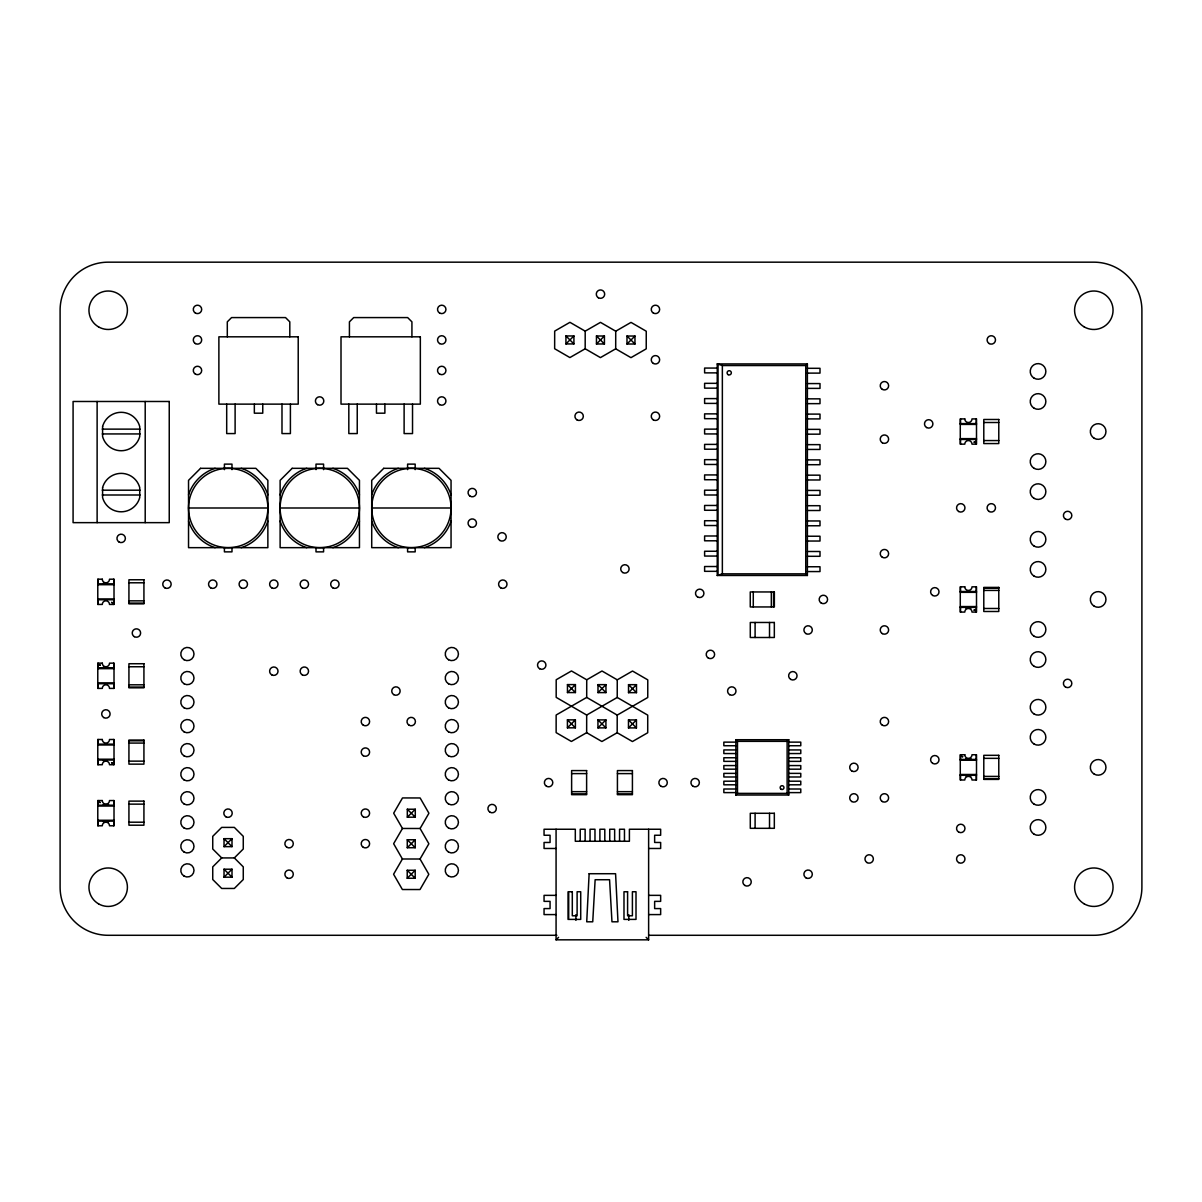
<?xml version="1.0" encoding="UTF-8"?>
<svg xmlns="http://www.w3.org/2000/svg" width="1202" height="1202" viewBox="0 0 1202 1202"><rect width="100%" height="100%" fill="white"/><g stroke="black" fill="none" stroke-linecap="round" stroke-linejoin="round"><path stroke-width="1.5" d="M585.194 331.151L569.943 322.316L554.678 331.106L554.648 348.73L569.898 357.565L585.179 348.775L585.194 331.151L600.474 322.361L615.725 331.196L615.694 348.82L630.96 357.655L646.225 348.85L646.255 331.226L631.005 322.391L615.725 331.196M586.651 732.679L586.681 715.055L617.227 697.46L617.257 679.836L632.522 671.032L647.773 679.866L647.758 697.491L617.212 715.1L617.182 732.724L601.902 741.514L586.651 732.679L571.386 741.469L556.135 732.634L556.15 715.01L586.696 697.415L586.726 679.791L601.992 671.001L617.257 679.836M188.534 494.939C192.455 482.453 202.657 472.251 215.143 468.329M267.866 521.037C263.929 533.523 253.727 543.725 241.241 547.661M280.126 494.939C284.048 482.453 294.25 472.251 306.735 468.329M359.458 521.037C355.522 533.523 345.32 543.725 332.834 547.661M371.719 494.939C375.64 482.453 385.842 472.251 398.328 468.329M451.05 521.037C447.114 533.523 436.912 543.725 424.426 547.661M402.46 828.463L393.625 843.714L402.415 858.994L420.039 859.009L428.874 843.759L420.084 828.494L402.46 828.463L393.67 813.198L402.505 797.933L420.129 797.963L428.919 813.243L420.084 828.494M402.415 858.994L393.58 874.245L402.385 889.525L420.009 889.54L428.829 874.29L420.039 859.009M573.91 335.959L565.932 343.922L565.932 335.959L573.91 335.959L573.91 343.922L565.932 343.922M604.426 336.004L596.462 343.967L596.462 336.004L604.426 336.004L604.426 343.967L596.462 343.967M634.957 336.034L626.993 344.012L626.993 336.034L634.957 336.034L634.957 344.012L626.993 344.012M575.427 684.599L567.464 692.562L567.464 684.599L575.427 684.599L575.427 692.562L567.464 692.562M605.958 684.644L597.995 692.607L597.995 684.644L605.958 684.644L605.958 692.607L597.995 692.607M575.382 719.863L567.419 727.826L567.419 719.863L575.382 719.863L575.382 727.826L567.419 727.826M636.489 684.674L628.526 692.653L628.526 684.674L636.489 684.674L636.489 692.653L628.526 692.653M605.913 719.908L597.95 727.871L597.95 719.908L605.913 719.908L605.913 727.871L597.95 727.871M636.444 719.938L628.481 727.901L628.481 719.938L636.444 719.938L636.444 727.901L628.481 727.901M232.001 838.68L224.023 846.644L224.023 838.68L232.001 838.68L232.001 846.644L224.023 846.644M232.001 869.211L224.023 877.175L224.023 869.211L232.001 869.211L232.001 877.175L224.023 877.175M407.313 817.195L415.276 809.231L415.276 817.195L407.313 817.195L407.313 809.231L415.276 809.231M407.268 847.726L415.231 839.762L415.231 847.726L407.268 847.726L407.268 839.762L415.231 839.762M407.223 878.256L415.201 870.278L415.201 878.256L407.223 878.256L407.223 870.278L415.201 870.278M221.694 857.928L212.739 866.867L212.739 879.518L221.694 888.458L234.33 888.458L243.27 879.518L243.27 866.867L234.33 857.928L221.694 857.928L212.739 848.988L212.739 836.337L221.694 827.397L234.33 827.397L243.27 836.337L243.27 848.988L234.33 857.928M807.383 575.473L805.761 573.85L805.761 365.543L807.383 363.921L717.233 363.921L717.233 575.473L807.383 575.473L807.383 363.921M717.233 575.473L722.357 573.85L805.761 573.85M648.629 829.245L648.629 939.829L556.075 939.829L558.569 937.335M788.752 795.018L787.13 793.38L787.13 741.349L788.752 739.726L735.864 739.726L735.864 795.018L788.752 795.018L788.752 739.726M735.864 795.018L737.487 793.38L737.487 741.349L735.864 739.726M615.694 348.82L600.429 357.61L585.179 348.775M717.233 363.921L722.357 365.543L805.761 365.543M717.233 368.067L704.612 368.067L704.612 372.875L717.233 372.875M807.383 368.308L820.004 368.308L820.004 373.116L807.383 373.116M717.233 383.333L704.612 383.333L704.612 388.141L717.233 388.141M807.383 383.573L820.004 383.573L820.004 388.381L807.383 388.381M717.233 398.598L704.612 398.598L704.612 403.406L717.233 403.406M807.383 398.839L820.004 398.839L820.004 403.647L807.383 403.647M717.233 413.864L704.612 413.864L704.612 418.672L717.233 418.672M807.383 414.104L820.004 414.104L820.004 418.912L807.383 418.912M983.792 422.503L998.787 422.503M960.278 423.585L976.505 423.585M960.278 424.411L976.505 424.411M102.245 429.129L140.078 429.129M717.233 429.129L704.612 429.129L704.612 433.937L717.233 433.937M807.383 429.369L820.004 429.369L820.004 434.177L807.383 434.177M102.245 433.937L140.078 433.937M960.278 438.64L976.505 438.64M960.278 439.466L976.505 439.466M983.792 440.563L998.787 440.563M717.233 444.394L704.612 444.394L704.612 449.202L717.233 449.202M807.383 444.635L820.004 444.635L820.004 449.443L807.383 449.443M717.233 459.66L704.612 459.66L704.612 464.468L717.233 464.468M807.383 459.9L820.004 459.9L820.004 464.708L807.383 464.708M717.233 474.925L704.612 474.925L704.612 479.733L717.233 479.733M807.383 475.166L820.004 475.166L820.004 479.974L807.383 479.974M102.245 490.191L140.078 490.191M717.233 490.191L704.612 490.191L704.612 494.999L717.233 494.999M807.383 490.431L820.004 490.431L820.004 495.239L807.383 495.239M102.245 494.999L140.078 494.999M717.233 505.456L704.612 505.456L704.612 510.264L717.233 510.264M807.383 505.696L820.004 505.696L820.004 510.504L807.383 510.504M188.534 507.995L267.866 507.995A39.666 39.666 0 0 0 208.367 473.633A39.666 39.666 0 0 0 208.367 542.342A39.666 39.666 0 0 0 267.866 507.995M280.126 507.995L359.458 507.995A39.666 39.666 0 0 0 299.959 473.633A39.666 39.666 0 0 0 299.959 542.342A39.666 39.666 0 0 0 359.458 507.995M371.719 507.995L451.05 507.995A39.666 39.666 0 0 0 391.552 473.633A39.666 39.666 0 0 0 391.552 542.342A39.666 39.666 0 0 0 451.05 507.995M717.233 520.721L704.612 520.721L704.612 525.529L717.233 525.529M807.383 520.962L820.004 520.962L820.004 525.77L807.383 525.77M717.233 535.987L704.612 535.987L704.612 540.795L717.233 540.795M807.383 536.227L820.004 536.227L820.004 541.035L807.383 541.035M717.233 551.252L704.612 551.252L704.612 556.06L717.233 556.06M807.383 551.493L820.004 551.493L820.004 556.301L807.383 556.301M717.233 566.518L704.612 566.518L704.612 571.326L717.233 571.326M807.383 566.758L820.004 566.758L820.004 571.566L807.383 571.566M128.93 582.79L143.924 582.79M103.267 583.255L106.768 583.255M97.783 583.871L114.01 583.871M97.783 584.698L114.01 584.698M983.792 588.154L998.787 588.154M983.792 590.422L998.787 590.422M960.278 591.504L976.505 591.504M960.278 592.331L976.505 592.331M97.783 598.927L114.01 598.927M97.783 599.753L114.01 599.753M128.93 600.85L143.924 600.85M128.93 603.103L143.924 603.103M960.278 606.559L976.505 606.559M960.278 607.386L976.505 607.386M965.762 608.002L971.021 608.002M983.792 608.482L998.787 608.482M128.93 666.749L143.924 666.749M103.267 667.215L106.768 667.215M97.783 667.831L114.01 667.831M97.783 668.658L114.01 668.658M97.783 682.886L114.01 682.886M97.783 683.713L114.01 683.713M128.93 684.809L143.924 684.809M128.93 687.063L143.924 687.063M128.93 740.808L143.924 740.808M737.487 741.349L787.13 741.349M735.864 742.13L723.844 742.13L723.844 745.736L735.864 745.736M788.752 742.13L800.772 742.13L800.772 745.736L788.752 745.736M128.93 743.076L143.924 743.076M97.783 744.158L114.01 744.158M97.783 744.985L114.01 744.985M735.864 749.943L723.844 749.943L723.844 753.549L735.864 753.549M788.752 749.943L800.772 749.943L800.772 753.549L788.752 753.549M735.864 757.756L723.844 757.756L723.844 761.362L735.864 761.362M788.752 757.756L800.772 757.756L800.772 761.362L788.752 761.362M983.792 758.342L998.787 758.342M965.762 758.808L971.021 758.808M97.783 759.213L114.01 759.213M960.278 759.424L976.505 759.424M97.783 760.04L114.01 760.04M960.278 760.25L976.505 760.25M103.267 760.656L106.768 760.656M128.93 761.136L143.924 761.136M735.864 765.569L723.844 765.569L723.844 769.175L735.864 769.175M788.752 765.569L800.772 765.569L800.772 769.175L788.752 769.175M571.626 773.607L586.621 773.607M617.422 773.607L632.417 773.607M735.864 773.382L723.844 773.382L723.844 776.988L735.864 776.988M788.752 773.382L800.772 773.382L800.772 776.988L788.752 776.988M960.278 774.479L976.505 774.479M960.278 775.305L976.505 775.305M965.762 775.921L971.021 775.921M983.792 776.402L998.787 776.402M983.792 778.656L998.787 778.656M735.864 781.195L723.844 781.195L723.844 784.801L735.864 784.801M788.752 781.195L800.772 781.195L800.772 784.801L788.752 784.801M735.864 789.008L723.844 789.008L723.844 792.614L735.864 792.614M788.752 789.008L800.772 789.008L800.772 792.614L788.752 792.614M571.626 791.667L586.621 791.667M617.422 791.667L632.417 791.667M737.487 793.38L787.13 793.38M571.626 793.921L586.621 793.921M617.422 793.921L632.417 793.921M128.93 804.138L143.924 804.138M103.267 804.604L108.526 804.604M97.783 805.22L114.01 805.22M97.783 806.046L114.01 806.046M97.783 820.275L114.01 820.275M97.783 821.101L114.01 821.101M103.267 821.717L108.526 821.717M128.93 822.198L143.924 822.198M556.075 848.477L544.055 848.477L544.055 842.467L550.065 842.467L550.065 835.255L544.055 835.255L544.055 829.245L575.307 829.245L575.307 841.265L629.397 841.265L629.397 829.245L660.649 829.245L660.649 835.255L654.639 835.255L654.639 842.467L660.649 842.467L660.649 848.477L648.629 848.477M556.075 895.355L544.055 895.355L544.055 901.365L550.065 901.365L550.065 908.577L544.055 908.577L544.055 914.587L556.075 914.587M648.629 895.355L660.649 895.355L660.649 901.365L654.639 901.365L654.639 908.577L660.649 908.577L660.649 914.587L648.629 914.587M556.887 935.291L108.18 935.291A48.08 48.08 0 0 1 60.1 887.211L60.1 310.251A48.08 48.08 0 0 1 108.18 262.171L1093.82 262.171A48.08 48.08 0 0 1 1141.9 310.251L1141.9 887.211A48.08 48.08 0 0 1 1093.82 935.291L648.87 935.291M424.426 468.329C436.912 472.251 447.114 482.453 451.05 494.939M332.834 468.329C345.32 472.251 355.522 482.453 359.458 494.939M241.241 468.329C253.727 472.251 263.929 482.453 267.866 494.939M398.328 547.661C385.842 543.725 375.64 533.523 371.719 521.037M306.735 547.661C294.25 543.725 284.048 533.523 280.126 521.037M215.143 547.661C202.657 543.725 192.455 533.523 188.534 521.037M586.726 679.791L571.476 670.956L556.195 679.746L556.18 697.37L586.681 715.055M617.227 697.46L647.728 715.13L647.713 732.754L632.432 741.544L617.182 732.724M586.696 697.415L617.212 715.1M407.313 809.231L415.276 817.195M407.268 839.762L415.231 847.726M407.223 870.278L415.201 878.256M232.001 846.644L224.023 838.68M232.001 877.175L224.023 869.211M626.993 336.034L634.957 344.012M596.462 336.004L604.426 343.967M565.932 335.959L573.91 343.922M628.526 684.674L636.489 692.653M597.995 684.644L605.958 692.607M628.481 719.938L636.444 727.901M567.464 684.599L575.427 692.562M597.95 719.908L605.913 727.871M567.419 719.863L575.382 727.826M646.135 937.335L648.629 939.829M976.264 418.912L976.264 423.585M976.264 439.466L976.264 444.154M976.264 586.831L976.264 591.504M976.264 607.386L976.264 612.073M976.264 754.751L976.264 759.424M976.264 775.305L976.264 779.993M960.518 418.912L960.518 423.585M960.518 439.466L960.518 444.154M960.518 586.831L960.518 591.504M960.518 607.386L960.518 612.073M960.518 754.751L960.518 759.424M960.518 775.305L960.518 779.993M773.592 591.955L773.592 606.95M771.338 591.955L771.338 606.95M769.52 622.471L769.52 637.496M769.52 813.288L769.52 828.313M755.096 622.471L755.096 637.496M755.096 813.288L755.096 828.313M753.278 591.955L753.278 606.95M722.357 365.543L722.357 573.85M718.045 364.732L718.045 574.661M628.796 914.662L628.796 920.296M624.469 841.265L624.469 829.245L619.556 829.245L619.556 841.265M614.643 841.265L614.643 829.245L609.73 829.245L609.73 841.265M604.801 841.265L604.801 829.245L599.888 829.245L599.888 841.265M594.975 841.265L594.975 829.245L590.047 829.245L590.047 841.265M585.134 841.265L585.134 829.245L580.22 829.245L580.22 841.265M575.908 914.662L575.908 920.296M568.095 891.749L568.095 919.485M556.075 829.245L556.075 939.829M415.171 469.636L415.171 464.122L407.598 464.122L407.598 469.636M415.171 548.187L415.171 551.868L407.598 551.868L407.598 548.187M412.526 404.127L412.526 433.576L404.112 433.576L404.112 404.127M411.925 336.815L411.925 321.851L407.658 317.583L353.688 317.583L349.421 321.851L349.421 336.815M384.88 404.127L384.88 413.188L376.466 413.188L376.466 404.127M357.234 404.127L357.234 433.576L348.82 433.576L348.82 404.127M323.578 469.636L323.578 464.122L316.006 464.122L316.006 469.636M323.578 548.187L323.578 551.868L316.006 551.868L316.006 548.187M290.403 404.127L290.403 433.576L281.989 433.576L281.989 404.127M289.802 336.815L289.802 321.851L285.535 317.583L231.565 317.583L227.298 321.851L227.298 336.815M262.757 404.127L262.757 413.188L254.343 413.188L254.343 404.127M235.111 404.127L235.111 433.576L226.697 433.576L226.697 404.127M231.986 469.636L231.986 464.122L224.413 464.122L224.413 469.636M231.986 548.187L231.986 551.868L224.413 551.868L224.413 548.187M145.202 401.483L145.202 522.645M113.769 579.199L113.769 583.871M113.769 599.753L113.769 604.441M113.769 663.158L113.769 667.831M113.769 683.713L113.769 688.4M113.769 739.485L113.769 744.158M113.769 760.04L113.769 764.727M113.769 800.547L113.769 805.22M113.769 821.101L113.769 825.789M98.023 579.199L98.023 583.871M98.023 599.753L98.023 604.441M98.023 663.158L98.023 667.831M98.023 683.713L98.023 688.4M98.023 739.485L98.023 744.158M98.023 760.04L98.023 764.727M98.023 800.547L98.023 805.22M98.023 821.101L98.023 825.789M97.122 401.483L97.122 522.645M589.13 873.719L586.726 921.799L592.736 921.799L595.14 879.729L609.564 879.729L611.968 921.799L617.978 921.799L615.574 873.719L589.13 873.719M102.591 426.545L102.591 436.506A19.232 19.232 0 0 0 139.732 436.506L139.732 426.545A19.232 19.232 0 0 0 102.591 426.545M102.591 487.606L102.591 497.568A19.232 19.232 0 0 0 139.732 497.568L139.732 487.606A19.232 19.232 0 0 0 102.591 487.606M99 664.796L100.172 665.112L99 664.796M111.621 602.472L112.793 602.788L111.621 602.472M99 802.185L100.172 802.5L99 802.185M111.621 762.759L112.793 763.075L111.621 762.759M974.116 442.186L975.288 442.501L974.176 442.051M974.116 610.105L975.288 610.421L974.116 610.105M961.495 756.389L962.667 756.704L961.495 756.389M200.554 468.329L188.534 480.349L188.534 547.661L267.866 547.661L267.866 480.349L255.846 468.329L200.554 468.329M292.146 468.329L280.126 480.349L280.126 547.661L359.458 547.661L359.458 480.349L347.438 468.329L292.146 468.329M383.738 468.329L371.719 480.349L371.719 547.661L451.05 547.661L451.05 480.349L439.03 468.329L383.738 468.329M298.216 336.815L218.884 336.815L218.884 404.127L298.216 404.127L298.216 336.815M420.339 336.815L341.007 336.815L341.007 404.127L420.339 404.127L420.339 336.815M169.242 401.483L73.082 401.483L73.082 522.645L169.242 522.645L169.242 401.483M964.785 418.912L960.278 418.912L960.278 444.154L964.785 444.154A3.606 3.606 0 0 1 968.391 440.548A3.606 3.606 0 0 1 971.997 444.154L976.505 444.154L976.505 418.912L971.997 418.912A3.606 3.606 0 0 1 968.391 422.518A3.606 3.606 0 0 1 964.785 418.912M998.787 419.483L983.792 419.483L983.792 443.568L998.787 443.568L998.787 419.483M102.29 579.199L97.783 579.199L97.783 604.441L102.29 604.441A3.606 3.606 0 0 1 105.896 600.835A3.606 3.606 0 0 1 109.502 604.441L114.01 604.441L114.01 579.199L109.502 579.199A3.606 3.606 0 0 1 105.896 582.805A3.606 3.606 0 0 1 102.29 579.199M143.924 579.77L128.93 579.77L128.93 603.855L143.924 603.855L143.924 579.77M964.785 586.831L960.278 586.831L960.278 612.073L964.785 612.073A3.606 3.606 0 0 1 968.391 608.467A3.606 3.606 0 0 1 971.997 612.073L976.505 612.073L976.505 586.831L971.997 586.831A3.606 3.606 0 0 1 968.391 590.437A3.606 3.606 0 0 1 964.785 586.831M998.787 587.402L983.792 587.402L983.792 611.487L998.787 611.487L998.787 587.402M774.358 591.955L750.258 591.955L750.258 606.95L774.358 606.95L774.358 591.955M774.328 622.471L750.288 622.471L750.288 637.496L774.328 637.496L774.328 622.471M102.29 663.158L97.783 663.158L97.783 688.4L102.29 688.4A3.606 3.606 0 0 1 105.896 684.794A3.606 3.606 0 0 1 109.502 688.4L114.01 688.4L114.01 663.158L109.502 663.158A3.606 3.606 0 0 1 105.896 666.764A3.606 3.606 0 0 1 102.29 663.158M143.924 663.729L128.93 663.729L128.93 687.814L143.924 687.814L143.924 663.729M102.29 739.485L97.783 739.485L97.783 764.727L102.29 764.727A3.606 3.606 0 0 1 105.896 761.121A3.606 3.606 0 0 1 109.502 764.727L114.01 764.727L114.01 739.485L109.502 739.485A3.606 3.606 0 0 1 105.896 743.091A3.606 3.606 0 0 1 102.29 739.485M143.924 740.056L128.93 740.056L128.93 764.141L143.924 764.141L143.924 740.056M964.785 754.751L960.278 754.751L960.278 779.993L964.785 779.993A3.606 3.606 0 0 1 968.391 776.387A3.606 3.606 0 0 1 971.997 779.993L976.505 779.993L976.505 754.751L971.997 754.751A3.606 3.606 0 0 1 968.391 758.357A3.606 3.606 0 0 1 964.785 754.751M998.787 755.322L983.792 755.322L983.792 779.407L998.787 779.407L998.787 755.322M586.621 770.587L571.626 770.587L571.626 794.672L586.621 794.672L586.621 770.587M632.417 770.587L617.422 770.587L617.422 794.672L632.417 794.672L632.417 770.587M102.29 800.547L97.783 800.547L97.783 825.789L102.29 825.789A3.606 3.606 0 0 1 105.896 822.183A3.606 3.606 0 0 1 109.502 825.789L114.01 825.789L114.01 800.547L109.502 800.547A3.606 3.606 0 0 1 105.896 804.153A3.606 3.606 0 0 1 102.29 800.547M143.924 801.118L128.93 801.118L128.93 825.203L143.924 825.203L143.924 801.118M774.328 813.288L750.288 813.288L750.288 828.313L774.328 828.313L774.328 813.288M572.302 891.749L568.696 891.749L568.696 919.395L580.716 919.395L580.716 891.749L577.11 891.749L577.11 915.789L572.302 915.789L572.302 891.749M627.594 891.749L623.988 891.749L623.988 919.395L636.008 919.395L636.008 891.749L632.402 891.749L632.402 915.789L627.594 915.789L627.594 891.749M98.564 903.859A19.232 19.232 0 0 0 127.412 887.211A19.232 19.232 0 0 0 98.564 870.548A19.232 19.232 0 0 0 98.564 903.859M1084.204 903.859A19.232 19.232 0 0 0 1113.052 887.211A19.232 19.232 0 0 0 1084.204 870.548A19.232 19.232 0 0 0 1084.204 903.859M1084.204 326.899A19.232 19.232 0 0 0 1113.052 310.251A19.232 19.232 0 0 0 1084.204 293.589A19.232 19.232 0 0 0 1084.204 326.899M98.564 326.899A19.232 19.232 0 0 0 127.412 310.251A19.232 19.232 0 0 0 98.564 293.589A19.232 19.232 0 0 0 98.564 326.899M932.707 763.375A4.207 4.207 0 0 0 939.017 759.739A4.207 4.207 0 0 0 932.707 756.088A4.207 4.207 0 0 0 932.707 763.375M851.797 801.539A4.207 4.207 0 0 0 858.108 797.903A4.207 4.207 0 0 0 851.797 794.252A4.207 4.207 0 0 0 851.797 801.539M867.063 862.6A4.207 4.207 0 0 0 873.373 858.964A4.207 4.207 0 0 0 867.063 855.313A4.207 4.207 0 0 0 867.063 862.6M393.835 694.681A4.207 4.207 0 0 0 400.146 691.045A4.207 4.207 0 0 0 393.835 687.394A4.207 4.207 0 0 0 393.835 694.681M932.707 595.456A4.207 4.207 0 0 0 939.017 591.82A4.207 4.207 0 0 0 932.707 588.169A4.207 4.207 0 0 0 932.707 595.456M926.592 427.536A4.207 4.207 0 0 0 932.902 423.9A4.207 4.207 0 0 0 926.592 420.249A4.207 4.207 0 0 0 926.592 427.536M164.854 587.823A4.207 4.207 0 0 0 171.165 584.187A4.207 4.207 0 0 0 164.854 580.536A4.207 4.207 0 0 0 164.854 587.823M653.347 313.046A4.207 4.207 0 0 0 659.658 309.41A4.207 4.207 0 0 0 653.347 305.759A4.207 4.207 0 0 0 653.347 313.046M439.632 313.046A4.207 4.207 0 0 0 445.942 309.41A4.207 4.207 0 0 0 439.632 305.759A4.207 4.207 0 0 0 439.632 313.046M439.632 343.577A4.207 4.207 0 0 0 445.942 339.941A4.207 4.207 0 0 0 439.632 336.29A4.207 4.207 0 0 0 439.632 343.577M439.632 374.107A4.207 4.207 0 0 0 445.942 370.471A4.207 4.207 0 0 0 439.632 366.82A4.207 4.207 0 0 0 439.632 374.107M958.655 511.496A4.207 4.207 0 0 0 964.966 507.86A4.207 4.207 0 0 0 958.655 504.209A4.207 4.207 0 0 0 958.655 511.496M958.655 832.069A4.207 4.207 0 0 0 964.966 828.433A4.207 4.207 0 0 0 958.655 824.782A4.207 4.207 0 0 0 958.655 832.069M806.001 633.619A4.207 4.207 0 0 0 812.312 629.983A4.207 4.207 0 0 0 806.001 626.332A4.207 4.207 0 0 0 806.001 633.619M225.916 816.804A4.207 4.207 0 0 0 232.226 813.168A4.207 4.207 0 0 0 225.916 809.517A4.207 4.207 0 0 0 225.916 816.804M598.386 297.78A4.207 4.207 0 0 0 604.696 294.144A4.207 4.207 0 0 0 598.386 290.493A4.207 4.207 0 0 0 598.386 297.78M195.385 313.046A4.207 4.207 0 0 0 201.696 309.41A4.207 4.207 0 0 0 195.385 305.759A4.207 4.207 0 0 0 195.385 313.046M195.385 343.577A4.207 4.207 0 0 0 201.696 339.941A4.207 4.207 0 0 0 195.385 336.29A4.207 4.207 0 0 0 195.385 343.577M195.385 374.107A4.207 4.207 0 0 0 201.696 370.471A4.207 4.207 0 0 0 195.385 366.82A4.207 4.207 0 0 0 195.385 374.107M439.632 404.638A4.207 4.207 0 0 0 445.942 401.002A4.207 4.207 0 0 0 439.632 397.351A4.207 4.207 0 0 0 439.632 404.638M317.508 404.638A4.207 4.207 0 0 0 323.819 401.002A4.207 4.207 0 0 0 317.508 397.351A4.207 4.207 0 0 0 317.508 404.638M806.001 877.866A4.207 4.207 0 0 0 812.312 874.23A4.207 4.207 0 0 0 806.001 870.579A4.207 4.207 0 0 0 806.001 877.866M851.797 771.008A4.207 4.207 0 0 0 858.108 767.372A4.207 4.207 0 0 0 851.797 763.721A4.207 4.207 0 0 0 851.797 771.008M989.186 511.496A4.207 4.207 0 0 0 995.496 507.86A4.207 4.207 0 0 0 989.186 504.209A4.207 4.207 0 0 0 989.186 511.496M958.655 862.6A4.207 4.207 0 0 0 964.966 858.964A4.207 4.207 0 0 0 958.655 855.313A4.207 4.207 0 0 0 958.655 862.6M693.043 786.273A4.207 4.207 0 0 0 699.354 782.637A4.207 4.207 0 0 0 693.043 778.986A4.207 4.207 0 0 0 693.043 786.273M271.712 587.823A4.207 4.207 0 0 0 278.023 584.187A4.207 4.207 0 0 0 271.712 580.536A4.207 4.207 0 0 0 271.712 587.823M271.712 674.833A4.207 4.207 0 0 0 278.023 671.197A4.207 4.207 0 0 0 271.712 667.546A4.207 4.207 0 0 0 271.712 674.833M697.611 596.988A4.207 4.207 0 0 0 703.921 593.337A4.207 4.207 0 0 0 697.611 589.701A4.207 4.207 0 0 0 697.611 596.988M708.309 658.05A4.207 4.207 0 0 0 714.619 654.399A4.207 4.207 0 0 0 708.309 650.763A4.207 4.207 0 0 0 708.309 658.05M660.98 786.273A4.207 4.207 0 0 0 667.29 782.637A4.207 4.207 0 0 0 660.98 778.986A4.207 4.207 0 0 0 660.98 786.273M546.489 786.273A4.207 4.207 0 0 0 552.8 782.637A4.207 4.207 0 0 0 546.489 778.986A4.207 4.207 0 0 0 546.489 786.273M302.243 587.823A4.207 4.207 0 0 0 308.553 584.187A4.207 4.207 0 0 0 302.243 580.536A4.207 4.207 0 0 0 302.243 587.823M363.305 725.212A4.207 4.207 0 0 0 369.615 721.576A4.207 4.207 0 0 0 363.305 717.925A4.207 4.207 0 0 0 363.305 725.212M539.623 668.733A4.207 4.207 0 0 0 545.933 665.097A4.207 4.207 0 0 0 539.623 661.446A4.207 4.207 0 0 0 539.623 668.733M363.305 847.335A4.207 4.207 0 0 0 369.615 843.699A4.207 4.207 0 0 0 363.305 840.048A4.207 4.207 0 0 0 363.305 847.335M882.328 725.212A4.207 4.207 0 0 0 888.639 721.576A4.207 4.207 0 0 0 882.328 717.925A4.207 4.207 0 0 0 882.328 725.212M882.328 801.539A4.207 4.207 0 0 0 888.639 797.903A4.207 4.207 0 0 0 882.328 794.252A4.207 4.207 0 0 0 882.328 801.539M882.328 557.292A4.207 4.207 0 0 0 888.639 553.656A4.207 4.207 0 0 0 882.328 550.005A4.207 4.207 0 0 0 882.328 557.292M882.328 633.619A4.207 4.207 0 0 0 888.639 629.983A4.207 4.207 0 0 0 882.328 626.332A4.207 4.207 0 0 0 882.328 633.619M882.328 389.373A4.207 4.207 0 0 0 888.639 385.737A4.207 4.207 0 0 0 882.328 382.086A4.207 4.207 0 0 0 882.328 389.373M882.328 442.802A4.207 4.207 0 0 0 888.639 439.166A4.207 4.207 0 0 0 882.328 435.515A4.207 4.207 0 0 0 882.328 442.802M744.939 885.498A4.207 4.207 0 0 0 751.25 881.862A4.207 4.207 0 0 0 744.939 878.211A4.207 4.207 0 0 0 744.939 885.498M577.02 419.904A4.207 4.207 0 0 0 583.331 416.268A4.207 4.207 0 0 0 577.02 412.617A4.207 4.207 0 0 0 577.02 419.904M653.347 419.904A4.207 4.207 0 0 0 659.658 416.268A4.207 4.207 0 0 0 653.347 412.617A4.207 4.207 0 0 0 653.347 419.904M729.674 694.681A4.207 4.207 0 0 0 735.985 691.045A4.207 4.207 0 0 0 729.674 687.394A4.207 4.207 0 0 0 729.674 694.681M653.347 363.425A4.207 4.207 0 0 0 659.658 359.789A4.207 4.207 0 0 0 653.347 356.138A4.207 4.207 0 0 0 653.347 363.425M821.266 603.088A4.207 4.207 0 0 0 827.577 599.452A4.207 4.207 0 0 0 821.266 595.801A4.207 4.207 0 0 0 821.266 603.088M286.977 877.866A4.207 4.207 0 0 0 293.288 874.23A4.207 4.207 0 0 0 286.977 870.579A4.207 4.207 0 0 0 286.977 877.866M119.058 542.027A4.207 4.207 0 0 0 125.369 538.391A4.207 4.207 0 0 0 119.058 534.74A4.207 4.207 0 0 0 119.058 542.027M210.65 587.823A4.207 4.207 0 0 0 216.961 584.187A4.207 4.207 0 0 0 210.65 580.536A4.207 4.207 0 0 0 210.65 587.823M332.774 587.823A4.207 4.207 0 0 0 339.084 584.187A4.207 4.207 0 0 0 332.774 580.536A4.207 4.207 0 0 0 332.774 587.823M363.305 755.742A4.207 4.207 0 0 0 369.615 752.106A4.207 4.207 0 0 0 363.305 748.455A4.207 4.207 0 0 0 363.305 755.742M409.101 725.212A4.207 4.207 0 0 0 415.411 721.576A4.207 4.207 0 0 0 409.101 717.925A4.207 4.207 0 0 0 409.101 725.212M302.243 674.833A4.207 4.207 0 0 0 308.553 671.197A4.207 4.207 0 0 0 302.243 667.546A4.207 4.207 0 0 0 302.243 674.833M134.323 636.669A4.207 4.207 0 0 0 140.634 633.033A4.207 4.207 0 0 0 134.323 629.382A4.207 4.207 0 0 0 134.323 636.669M241.181 587.823A4.207 4.207 0 0 0 247.492 584.187A4.207 4.207 0 0 0 241.181 580.536A4.207 4.207 0 0 0 241.181 587.823M286.977 847.335A4.207 4.207 0 0 0 293.288 843.699A4.207 4.207 0 0 0 286.977 840.048A4.207 4.207 0 0 0 286.977 847.335M500.693 587.823A4.207 4.207 0 0 0 507.004 584.187A4.207 4.207 0 0 0 500.693 580.536A4.207 4.207 0 0 0 500.693 587.823M490.01 812.221A4.207 4.207 0 0 0 496.321 808.585A4.207 4.207 0 0 0 490.01 804.934A4.207 4.207 0 0 0 490.01 812.221M103.793 717.579A4.207 4.207 0 0 0 110.103 713.943A4.207 4.207 0 0 0 103.793 710.292A4.207 4.207 0 0 0 103.793 717.579M470.162 496.231A4.207 4.207 0 0 0 476.473 492.595A4.207 4.207 0 0 0 470.162 488.944A4.207 4.207 0 0 0 470.162 496.231M790.736 679.415A4.207 4.207 0 0 0 797.046 675.779A4.207 4.207 0 0 0 790.736 672.128A4.207 4.207 0 0 0 790.736 679.415M470.162 526.761A4.207 4.207 0 0 0 476.473 523.125A4.207 4.207 0 0 0 470.162 519.474A4.207 4.207 0 0 0 470.162 526.761M1065.513 687.048A4.207 4.207 0 0 0 1071.823 683.412A4.207 4.207 0 0 0 1065.513 679.761A4.207 4.207 0 0 0 1065.513 687.048M1065.513 519.129A4.207 4.207 0 0 0 1071.823 515.493A4.207 4.207 0 0 0 1065.513 511.842A4.207 4.207 0 0 0 1065.513 519.129M989.186 343.577A4.207 4.207 0 0 0 995.496 339.941A4.207 4.207 0 0 0 989.186 336.29A4.207 4.207 0 0 0 989.186 343.577M499.942 540.509A4.207 4.207 0 0 0 506.252 536.858A4.207 4.207 0 0 0 499.942 533.222A4.207 4.207 0 0 0 499.942 540.509M363.305 816.804A4.207 4.207 0 0 0 369.615 813.168A4.207 4.207 0 0 0 363.305 809.517A4.207 4.207 0 0 0 363.305 816.804M622.816 572.558A4.207 4.207 0 0 0 629.127 568.922A4.207 4.207 0 0 0 622.816 565.271A4.207 4.207 0 0 0 622.816 572.558M448.526 876.108A6.611 6.611 0 0 0 458.443 870.383A6.611 6.611 0 0 0 448.526 864.659A6.611 6.611 0 0 0 448.526 876.108M448.526 852.068A6.611 6.611 0 0 0 458.443 846.343A6.611 6.611 0 0 0 448.526 840.619A6.611 6.611 0 0 0 448.526 852.068M448.526 828.028A6.611 6.611 0 0 0 458.443 822.303A6.611 6.611 0 0 0 448.526 816.579A6.611 6.611 0 0 0 448.526 828.028M448.526 803.988A6.611 6.611 0 0 0 458.443 798.263A6.611 6.611 0 0 0 448.526 792.539A6.611 6.611 0 0 0 448.526 803.988M448.526 779.948A6.611 6.611 0 0 0 458.443 774.223A6.611 6.611 0 0 0 448.526 768.499A6.611 6.611 0 0 0 448.526 779.948M448.526 755.908A6.611 6.611 0 0 0 458.443 750.183A6.611 6.611 0 0 0 448.526 744.459A6.611 6.611 0 0 0 448.526 755.908M448.526 731.868A6.611 6.611 0 0 0 458.443 726.143A6.611 6.611 0 0 0 448.526 720.419A6.611 6.611 0 0 0 448.526 731.868M448.526 707.828A6.611 6.611 0 0 0 458.443 702.103A6.611 6.611 0 0 0 448.526 696.379A6.611 6.611 0 0 0 448.526 707.828M448.526 683.788A6.611 6.611 0 0 0 458.443 678.063A6.611 6.611 0 0 0 448.526 672.339A6.611 6.611 0 0 0 448.526 683.788M448.526 659.748A6.611 6.611 0 0 0 458.443 654.023A6.611 6.611 0 0 0 448.526 648.299A6.611 6.611 0 0 0 448.526 659.748M184.086 659.748A6.611 6.611 0 0 0 194.003 654.023A6.611 6.611 0 0 0 184.086 648.299A6.611 6.611 0 0 0 184.086 659.748M184.086 683.788A6.611 6.611 0 0 0 194.003 678.063A6.611 6.611 0 0 0 184.086 672.339A6.611 6.611 0 0 0 184.086 683.788M184.086 707.828A6.611 6.611 0 0 0 194.003 702.103A6.611 6.611 0 0 0 184.086 696.379A6.611 6.611 0 0 0 184.086 707.828M184.086 731.868A6.611 6.611 0 0 0 194.003 726.143A6.611 6.611 0 0 0 184.086 720.419A6.611 6.611 0 0 0 184.086 731.868M184.086 755.908A6.611 6.611 0 0 0 194.003 750.183A6.611 6.611 0 0 0 184.086 744.459A6.611 6.611 0 0 0 184.086 755.908M184.086 779.948A6.611 6.611 0 0 0 194.003 774.223A6.611 6.611 0 0 0 184.086 768.499A6.611 6.611 0 0 0 184.086 779.948M184.086 803.988A6.611 6.611 0 0 0 194.003 798.263A6.611 6.611 0 0 0 184.086 792.539A6.611 6.611 0 0 0 184.086 803.988M184.086 828.028A6.611 6.611 0 0 0 194.003 822.303A6.611 6.611 0 0 0 184.086 816.579A6.611 6.611 0 0 0 184.086 828.028M184.086 852.068A6.611 6.611 0 0 0 194.003 846.343A6.611 6.611 0 0 0 184.086 840.619A6.611 6.611 0 0 0 184.086 852.068M184.086 876.108A6.611 6.611 0 0 0 194.003 870.383A6.611 6.611 0 0 0 184.086 864.659A6.611 6.611 0 0 0 184.086 876.108M1034.141 834.233A7.813 7.813 0 0 0 1045.86 827.472A7.813 7.813 0 0 0 1034.141 820.696A7.813 7.813 0 0 0 1034.141 834.233M1034.141 804.183A7.813 7.813 0 0 0 1045.86 797.422A7.813 7.813 0 0 0 1034.141 790.646A7.813 7.813 0 0 0 1034.141 804.183M1094.241 774.133A7.813 7.813 0 0 0 1105.96 767.372A7.813 7.813 0 0 0 1094.241 760.596A7.813 7.813 0 0 0 1094.241 774.133M1034.141 714.033A7.813 7.813 0 0 0 1045.86 707.272A7.813 7.813 0 0 0 1034.141 700.496A7.813 7.813 0 0 0 1034.141 714.033M1034.141 744.083A7.813 7.813 0 0 0 1045.86 737.322A7.813 7.813 0 0 0 1034.141 730.546A7.813 7.813 0 0 0 1034.141 744.083M1034.141 666.314A7.813 7.813 0 0 0 1045.86 659.552A7.813 7.813 0 0 0 1034.141 652.776A7.813 7.813 0 0 0 1034.141 666.314M1034.141 636.264A7.813 7.813 0 0 0 1045.86 629.502A7.813 7.813 0 0 0 1034.141 622.726A7.813 7.813 0 0 0 1034.141 636.264M1094.241 606.214A7.813 7.813 0 0 0 1105.96 599.452A7.813 7.813 0 0 0 1094.241 592.676A7.813 7.813 0 0 0 1094.241 606.214M1034.141 546.114A7.813 7.813 0 0 0 1045.86 539.352A7.813 7.813 0 0 0 1034.141 532.576A7.813 7.813 0 0 0 1034.141 546.114M1034.141 576.164A7.813 7.813 0 0 0 1045.86 569.402A7.813 7.813 0 0 0 1034.141 562.626A7.813 7.813 0 0 0 1034.141 576.164M1034.141 498.394A7.813 7.813 0 0 0 1045.86 491.633A7.813 7.813 0 0 0 1034.141 484.857A7.813 7.813 0 0 0 1034.141 498.394M1034.141 468.344A7.813 7.813 0 0 0 1045.86 461.583A7.813 7.813 0 0 0 1034.141 454.807A7.813 7.813 0 0 0 1034.141 468.344M1094.241 438.294A7.813 7.813 0 0 0 1105.96 431.533A7.813 7.813 0 0 0 1094.241 424.757A7.813 7.813 0 0 0 1094.241 438.294M1034.141 378.194A7.813 7.813 0 0 0 1045.86 371.433A7.813 7.813 0 0 0 1034.141 364.657A7.813 7.813 0 0 0 1034.141 378.194M1034.141 408.244A7.813 7.813 0 0 0 1045.86 401.483A7.813 7.813 0 0 0 1034.141 394.707A7.813 7.813 0 0 0 1034.141 408.244M728.157 374.663A2.134 2.134 0 0 0 731.342 372.83A2.134 2.134 0 0 0 728.157 370.982A2.134 2.134 0 0 0 728.157 374.663M781.105 789.248A1.893 1.893 0 0 0 783.959 787.611A1.893 1.893 0 0 0 781.105 785.958A1.893 1.893 0 0 0 781.105 789.248"/></g></svg>
